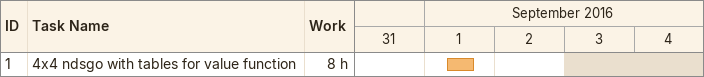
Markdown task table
| ID | Task | Start | Finish | Work (h) |
|---|---|---|---|---|
| 1 | 4x4 ndsgo with tables for value function | 2016-09-01 | 2016-09-01 | 8 |
